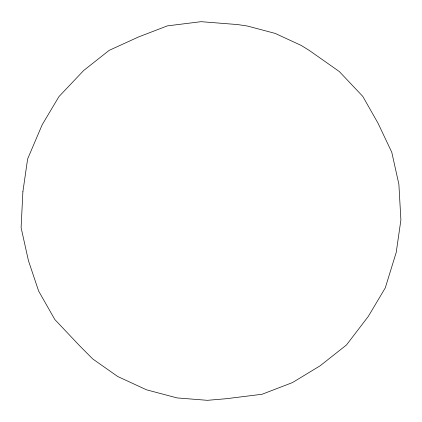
<?xml version="1.0" encoding="UTF-8"?>
<svg xmlns="http://www.w3.org/2000/svg" width="422" height="422" viewBox="0 0 422 422"><rect width="100%" height="100%" fill="white"/><g stroke="black" fill="none" stroke-linecap="round" stroke-linejoin="round"><path stroke-width="0.63" d="M22.883 191.788L21.1 227.643L28.416 260.58L38.624 291.038L54.813 319.512L79.716 345.866L92.734 358.953L117.712 376.508L146.487 389.801L177.087 397.92L207.429 400.32L226.266 398.716L262.067 394.259L292.462 382.58L320.134 365.79L346.467 344.985L368.322 316.368L385.249 287.952L396.211 252.446L400.9 219.968L398.869 184.187L391.78 152.279L378.028 123.213L362.767 96.364L339.288 71.518L309.194 50.366L301.192 45.428L275.155 33.401L247.466 26.048L237.66 24.571L201.104 21.68L167.344 25.884L138.69 36.899L109.177 50.355L83.667 70.506L58.927 96.633L42.174 124.764L27.62 158.978L22.883 191.788"/></g></svg>
